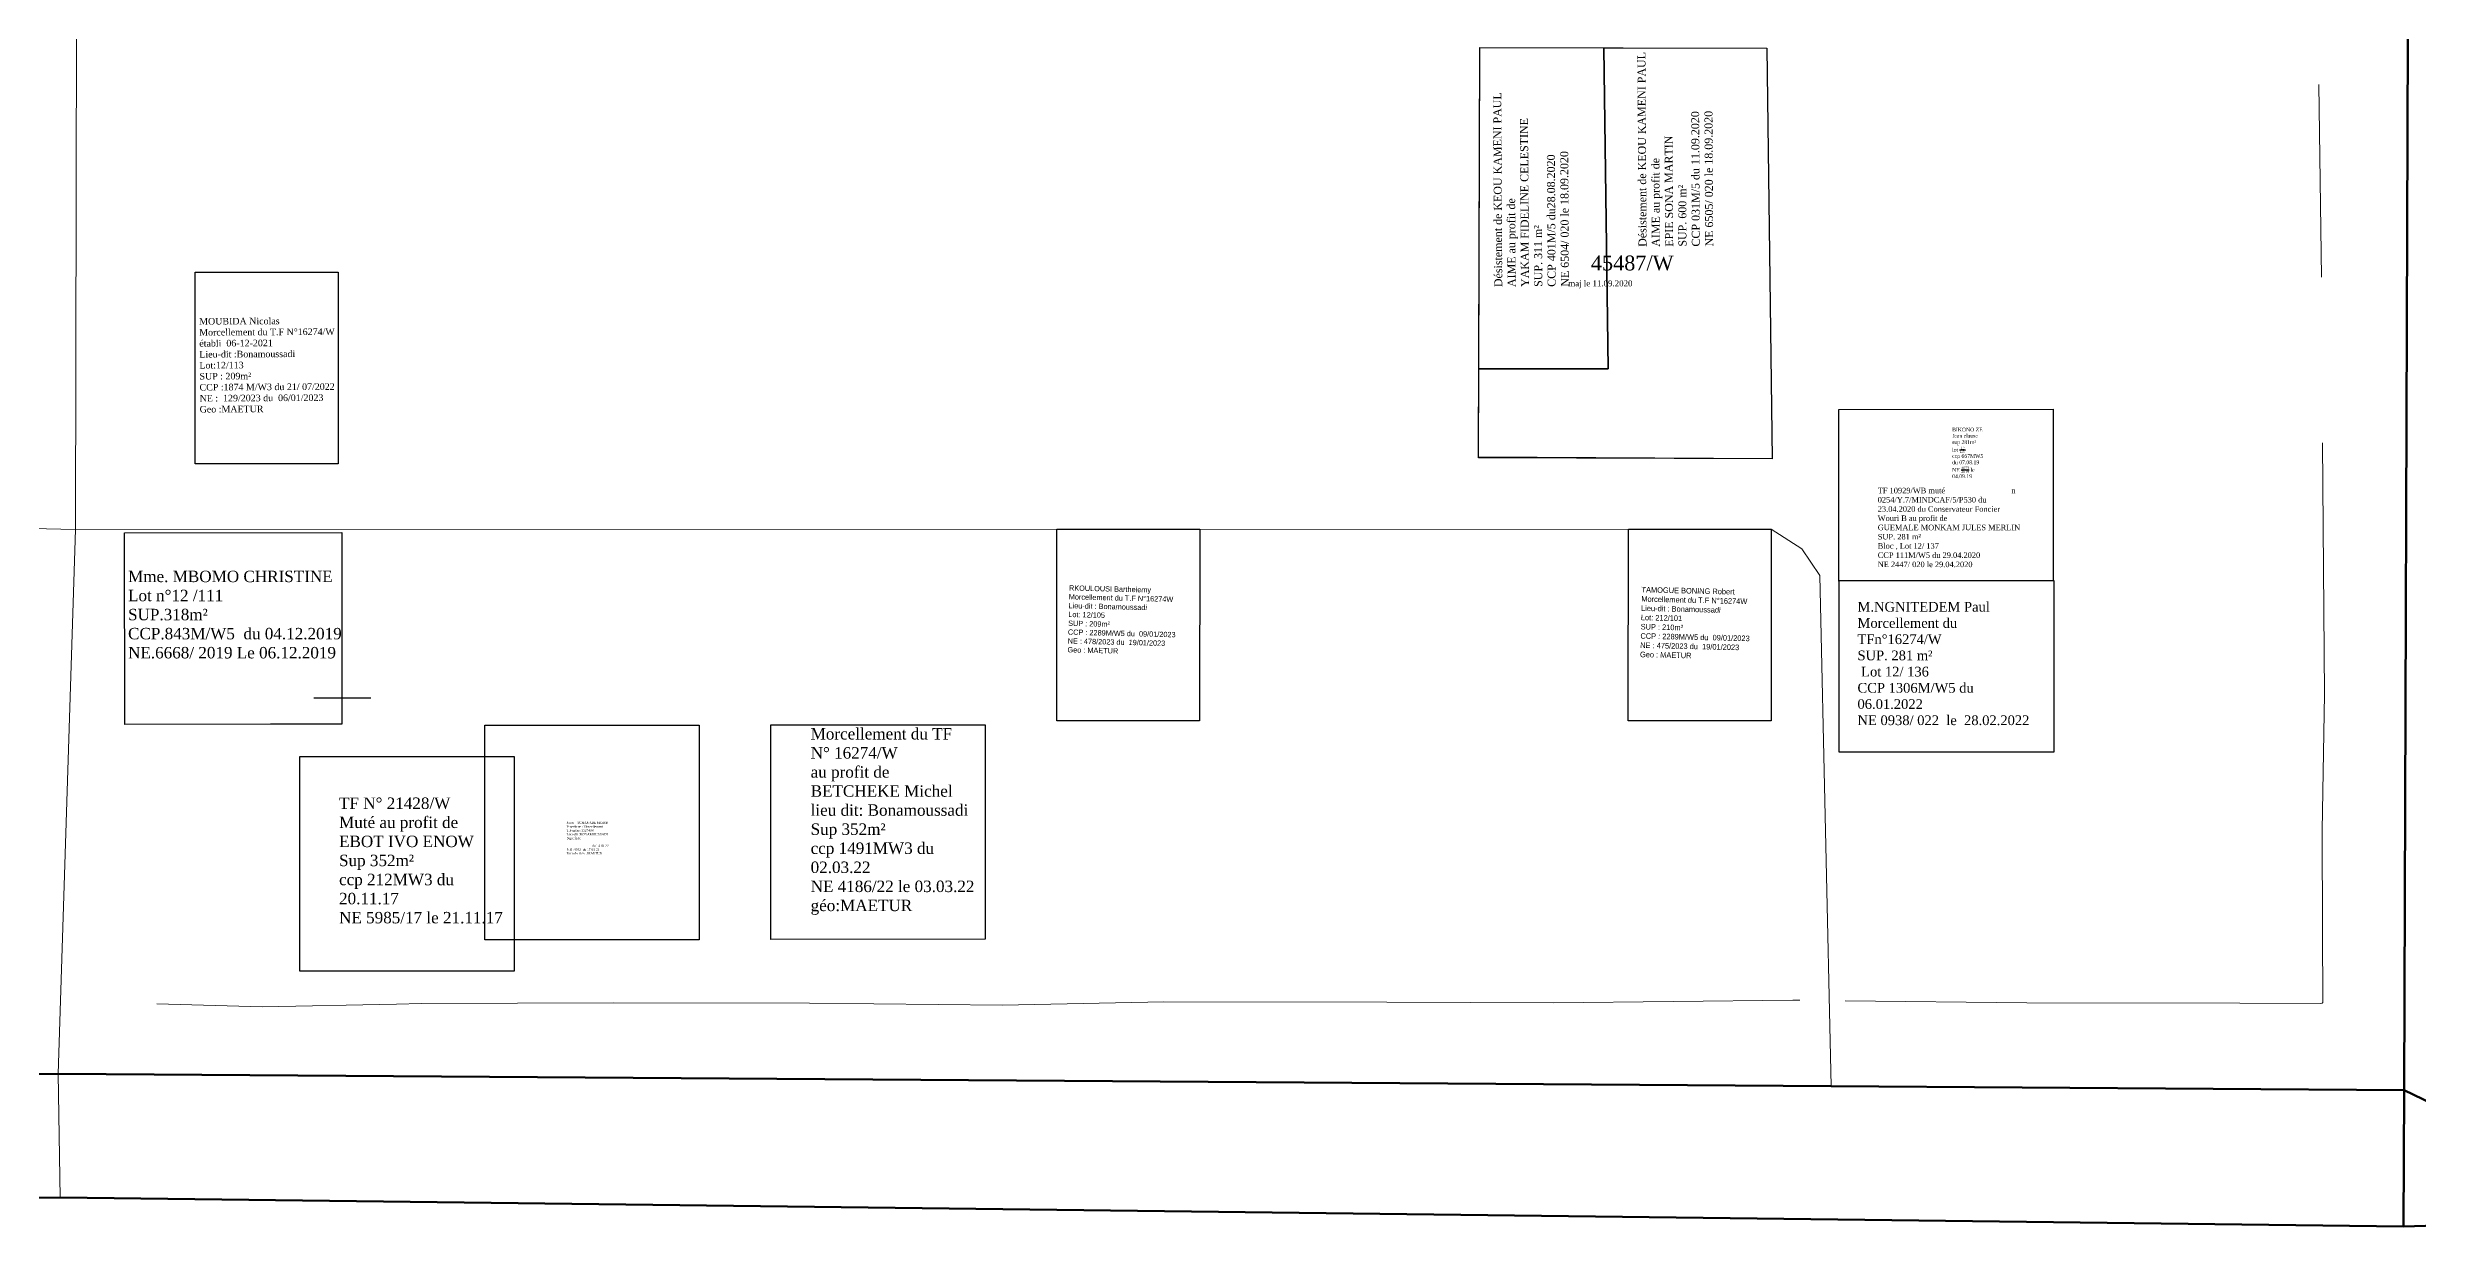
# Model space of a CAD drawing. Header units: millimetres. Extents: x 579832 to 917290, y 449831 to 1452191.
# Drawn here: x 582355.3 to 582562.7, y 451476.3 to 451579.4 of the extents above; entities that cross this region are included whole.
import ezdxf

# ---------------------------------------------------------------- set-up
doc = ezdxf.new("R2010")
doc.units = ezdxf.units.MM
doc.header["$LTSCALE"] = 10
for name, color, linetype, lineweight in [('drains_fossés', 120, 'Continuous', 20), ('MAJ APRES LE 13.01.2023', 222, 'Continuous', 30), ('Roads_main1', 10, 'Continuous', 100), ('Roads_others', 24, 'Continuous', 9)]:
    doc.layers.add(name, color=color, linetype=linetype, lineweight=lineweight)
for name, color, linetype in [('end maj 26 02 2021', 7, 'Continuous'), ('MAJ FER 2022', 7, 'Continuous'), ('MAJ JAN 2022', 1, 'Continuous')]:
    doc.layers.add(name, color=color, linetype=linetype)
doc.styles.add('Times 1.0', font='times.ttf', dxfattribs={"width": 0.99, "height": 1})

msp = doc.modelspace()

# ---------------------------------------------------------------- linework, layer by layer
at = {"color": 7, "flags": 128}
msp.add_lwpolyline([(582393.59, 451520.11), (582406.09, 451520.11), (582412.34, 451520.11), (582412.34, 451501.35), (582393.59, 451501.35)], close=True, dxfattribs=at)
msp.add_lwpolyline([(582393.59, 451520.11), (582406.09, 451520.11), (582412.34, 451520.11), (582412.34, 451501.35), (582393.59, 451501.35)], close=True, dxfattribs=at)
msp.add_lwpolyline([(582393.59, 451520.11), (582406.09, 451520.11), (582412.34, 451520.11), (582412.34, 451501.35), (582393.59, 451501.35)], close=True, dxfattribs=at)
msp.add_lwpolyline([(582393.59, 451520.11), (582406.09, 451520.11), (582412.34, 451520.11), (582412.34, 451501.35), (582393.59, 451501.35)], close=True, dxfattribs=at)
msp.add_lwpolyline([(582393.59, 451520.11), (582406.09, 451520.11), (582412.34, 451520.11), (582412.34, 451501.35), (582393.59, 451501.35)], close=True, dxfattribs=at)
msp.add_lwpolyline([(582393.59, 451520.11), (582406.09, 451520.11), (582412.34, 451520.11), (582412.34, 451501.35), (582393.59, 451501.35)], close=True, dxfattribs=at)
msp.add_lwpolyline([(582393.59, 451520.11), (582406.09, 451520.11), (582412.34, 451520.11), (582412.34, 451501.35), (582393.59, 451501.35)], close=True, dxfattribs=at)
msp.add_lwpolyline([(582393.59, 451520.11), (582406.09, 451520.11), (582412.34, 451520.11), (582412.34, 451501.35), (582393.59, 451501.35)], close=True, dxfattribs=at)
at = {"lineweight": -3, "flags": 128}
msp.add_lwpolyline([(582418.62, 451520.14), (582431.1, 451520.14)], dxfattribs=at)
msp.add_lwpolyline([(582418.62, 451520.14), (582431.1, 451520.14)], dxfattribs=at)
msp.add_lwpolyline([(582418.62, 451520.14), (582431.1, 451520.14)], dxfattribs=at)
msp.add_lwpolyline([(582418.62, 451520.14), (582431.1, 451520.14)], dxfattribs=at)
at = {"layer": 'drains_fossés'}
msp.add_line((582554.04, 451576.12), (582554.28, 451559.27), dxfattribs=at)
msp.add_line((582554.04, 451576.12), (582554.28, 451559.27), dxfattribs=at)
for points in [[(582554.35, 451544.8), (582554.54, 451522.82), (582554.32, 451510.91), (582554.35, 451502.17), (582554.38, 451495.87), (582554.34, 451495.8), (582554.21, 451495.76), (582547.13, 451495.79), (582528.5, 451495.84), (582512.6, 451496.01)], [(582554.35, 451544.8), (582554.54, 451522.82), (582554.32, 451510.91), (582554.35, 451502.17), (582554.38, 451495.87), (582554.34, 451495.8), (582554.21, 451495.76), (582547.13, 451495.79), (582528.5, 451495.84), (582512.6, 451496.01)], [(582364.88, 451495.74), (582374.09, 451495.48), (582385.86, 451495.72), (582388.05, 451495.78), (582404.85, 451495.82), (582421.98, 451495.81), (582438.88, 451495.63), (582452.98, 451495.91), (582472.5, 451495.89), (582487.07, 451495.84), (582508.03, 451496.07), (582508.64, 451496.06)], [(582364.88, 451495.74), (582374.09, 451495.48), (582385.86, 451495.72), (582388.05, 451495.78), (582404.85, 451495.82), (582421.98, 451495.81), (582438.88, 451495.63), (582452.98, 451495.91), (582472.5, 451495.89), (582487.07, 451495.84), (582508.03, 451496.07), (582508.64, 451496.06)]]:
    msp.add_lwpolyline(points, dxfattribs=at)
at = {"layer": 'end maj 26 02 2021', "color": 3, "lineweight": -3, "flags": 128}
for points in [[(582480.65, 451579.34), (582505.76, 451579.3), (582506.22, 451543.39), (582480.52, 451543.48)], [(582480.65, 451579.34), (582505.76, 451579.3), (582506.22, 451543.39), (582480.52, 451543.48)], [(582480.65, 451579.34), (582505.76, 451579.3), (582506.22, 451543.39), (582480.52, 451543.48)], [(582480.65, 451579.34), (582505.76, 451579.3), (582506.22, 451543.39), (582480.52, 451543.48)], [(582512.04, 451547.69), (582530.79, 451547.73), (582530.81, 451532.73), (582512.06, 451532.69)], [(582512.04, 451547.69), (582530.79, 451547.73), (582530.81, 451532.73), (582512.06, 451532.69)], [(582512.04, 451547.69), (582530.79, 451547.73), (582530.81, 451532.73), (582512.06, 451532.69)], [(582512.04, 451547.69), (582530.79, 451547.73), (582530.81, 451532.73), (582512.06, 451532.69)]]:
    msp.add_lwpolyline(points, close=True, dxfattribs=at)
at = {"layer": 'end maj 26 02 2021', "color": 150, "lineweight": -3, "flags": 128}
for points in [[(582491.5, 451579.32), (582505.76, 451579.3), (582506.22, 451543.39), (582480.52, 451543.53), (582480.55, 451551.26), (582491.87, 451551.26)], [(582491.5, 451579.32), (582505.76, 451579.3), (582506.22, 451543.39), (582480.52, 451543.53), (582480.55, 451551.26), (582491.87, 451551.26)], [(582491.5, 451579.32), (582505.76, 451579.3), (582506.22, 451543.39), (582480.52, 451543.53), (582480.55, 451551.26), (582491.87, 451551.26)], [(582491.5, 451579.32), (582505.76, 451579.3), (582506.22, 451543.39), (582480.52, 451543.53), (582480.55, 451551.26), (582491.87, 451551.26)], [(582512.04, 451547.69), (582530.79, 451547.73), (582530.81, 451532.73), (582512.06, 451532.69)], [(582512.04, 451547.69), (582530.79, 451547.73), (582530.81, 451532.73), (582512.06, 451532.69)], [(582512.04, 451547.69), (582530.79, 451547.73), (582530.81, 451532.73), (582512.06, 451532.69)], [(582512.04, 451547.69), (582530.79, 451547.73), (582530.81, 451532.73), (582512.06, 451532.69)], [(582362.06, 451536.92), (582381.06, 451536.95), (582381.08, 451520.2), (582374.84, 451520.19), (582362.09, 451520.17)], [(582362.06, 451536.92), (582381.06, 451536.95), (582381.08, 451520.2), (582374.84, 451520.19), (582362.09, 451520.17)], [(582362.06, 451536.92), (582381.06, 451536.95), (582381.08, 451520.2), (582374.84, 451520.19), (582362.09, 451520.17)], [(582362.06, 451536.92), (582381.06, 451536.95), (582381.08, 451520.2), (582374.84, 451520.19), (582362.09, 451520.17)]]:
    msp.add_lwpolyline(points, close=True, dxfattribs=at)
at = {"layer": 'end maj 26 02 2021', "color": 6, "lineweight": -3, "flags": 128}
msp.add_lwpolyline([(582480.65, 451579.34), (582491.49, 451579.32), (582491.87, 451551.26), (582480.55, 451551.26)], close=True, dxfattribs=at)
msp.add_lwpolyline([(582480.65, 451579.34), (582491.49, 451579.32), (582491.87, 451551.26), (582480.55, 451551.26)], close=True, dxfattribs=at)
msp.add_lwpolyline([(582480.65, 451579.34), (582491.49, 451579.32), (582491.87, 451551.26), (582480.55, 451551.26)], close=True, dxfattribs=at)
msp.add_lwpolyline([(582480.65, 451579.34), (582491.49, 451579.32), (582491.87, 451551.26), (582480.55, 451551.26)], close=True, dxfattribs=at)
at = {"layer": 'end maj 26 02 2021', "flags": 128}
msp.add_lwpolyline([(582378.61, 451522.49), (582383.61, 451522.49)], dxfattribs=at)
msp.add_lwpolyline([(582378.61, 451522.49), (582383.61, 451522.49)], dxfattribs=at)
msp.add_lwpolyline([(582378.61, 451522.49), (582383.61, 451522.49)], dxfattribs=at)
msp.add_lwpolyline([(582378.61, 451522.49), (582383.61, 451522.49)], dxfattribs=at)
at = {"layer": 'end maj 26 02 2021', "color": 3, "flags": 128}
msp.add_lwpolyline([(582377.39, 451517.36), (582383.62, 451517.37), (582396.15, 451517.37), (582396.15, 451498.6), (582377.4, 451498.6)], close=True, dxfattribs=at)
msp.add_lwpolyline([(582377.39, 451517.36), (582383.62, 451517.37), (582396.15, 451517.37), (582396.15, 451498.6), (582377.4, 451498.6)], close=True, dxfattribs=at)
msp.add_lwpolyline([(582377.39, 451517.36), (582383.62, 451517.37), (582396.15, 451517.37), (582396.15, 451498.6), (582377.4, 451498.6)], close=True, dxfattribs=at)
msp.add_lwpolyline([(582377.39, 451517.36), (582383.62, 451517.37), (582396.15, 451517.37), (582396.15, 451498.6), (582377.4, 451498.6)], close=True, dxfattribs=at)
at = {"layer": 'MAJ APRES LE 13.01.2023', "flags": 128}
msp.add_lwpolyline([(582368.25, 451559.7), (582374.49, 451559.7)], dxfattribs=at)
msp.add_lwpolyline([(582368.25, 451559.7), (582374.49, 451559.7)], dxfattribs=at)
msp.add_lwpolyline([(582368.25, 451559.7), (582374.49, 451559.7), (582380.75, 451559.7), (582380.75, 451542.96), (582368.25, 451542.96)], close=True, dxfattribs=at)
msp.add_lwpolyline([(582368.25, 451559.7), (582374.49, 451559.7), (582380.75, 451559.7), (582380.75, 451542.96), (582368.25, 451542.96)], close=True, dxfattribs=at)
at = {"layer": 'MAJ APRES LE 13.01.2023', "lineweight": 30, "flags": 128}
for points in [[(582443.63, 451537.24), (582456.13, 451537.24), (582456.12, 451520.49), (582449.86, 451520.49), (582443.62, 451520.49)], [(582443.63, 451537.24), (582456.13, 451537.24), (582456.12, 451520.49), (582449.86, 451520.49), (582443.62, 451520.49)], [(582493.63, 451537.24), (582506.13, 451537.24), (582506.13, 451520.49), (582493.62, 451520.49)], [(582493.63, 451537.24), (582506.13, 451537.24), (582506.13, 451520.49), (582493.62, 451520.49)]]:
    msp.add_lwpolyline(points, close=True, dxfattribs=at)
at = {"layer": 'MAJ JAN 2022', "lineweight": -3, "flags": 128}
msp.add_lwpolyline([(582512.09, 451532.74), (582530.85, 451532.74), (582530.85, 451517.74), (582524.6, 451517.74), (582512.09, 451517.74)], close=True, dxfattribs=at)
msp.add_lwpolyline([(582512.09, 451532.74), (582530.85, 451532.74), (582530.85, 451517.74), (582524.6, 451517.74), (582512.09, 451517.74)], close=True, dxfattribs=at)
msp.add_lwpolyline([(582512.09, 451532.74), (582530.85, 451532.74), (582530.85, 451517.74), (582524.6, 451517.74), (582512.09, 451517.74)], close=True, dxfattribs=at)
msp.add_lwpolyline([(582512.09, 451532.74), (582530.85, 451532.74), (582530.85, 451517.74), (582524.6, 451517.74), (582512.09, 451517.74)], close=True, dxfattribs=at)
at = {"layer": 'MAJ JAN 2022', "color": 6, "lineweight": -3, "ltscale": 0.0014, "flags": 128}
msp.add_lwpolyline([(582424.88, 451520.14), (582437.36, 451520.14), (582437.37, 451501.39), (582418.62, 451501.38), (582418.62, 451520.14)], close=True, dxfattribs=at)
msp.add_lwpolyline([(582424.88, 451520.14), (582437.36, 451520.14), (582437.37, 451501.39), (582418.62, 451501.38), (582418.62, 451520.14)], close=True, dxfattribs=at)
msp.add_lwpolyline([(582424.88, 451520.14), (582437.36, 451520.14), (582437.37, 451501.39), (582418.62, 451501.38), (582418.62, 451520.14)], close=True, dxfattribs=at)
msp.add_lwpolyline([(582424.88, 451520.14), (582437.36, 451520.14), (582437.37, 451501.39), (582418.62, 451501.38), (582418.62, 451520.14)], close=True, dxfattribs=at)
at = {"layer": 'Roads_main1'}
for p, q in [((582561.44, 451476.27), (582561.5, 451488.18)), ((582561.44, 451476.27), (582561.5, 451488.18)), ((582584.7, 451477.04), (582561.5, 451488.18)), ((582584.7, 451477.04), (582561.5, 451488.18)), ((582561.44, 451476.27), (582584.7, 451477.04)), ((582561.44, 451476.27), (582584.7, 451477.04))]:
    msp.add_line(p, q, dxfattribs=at)
for points in [[(582559.79, 452372.99), (582559.99, 452320.07), (582560.3, 452209.69), (582561.19, 452089.11), (582561.38, 451882.17), (582561.15, 451859.99), (582560.65, 451839.96), (582559.73, 451787.49), (582560.24, 451737.41), (582561.83, 451580.27), (582561.5, 451488.18)], [(582559.79, 452372.99), (582559.99, 452320.07), (582560.3, 452209.69), (582561.19, 452089.11), (582561.38, 451882.17), (582561.15, 451859.99), (582560.65, 451839.96), (582559.73, 451787.49), (582560.24, 451737.41), (582561.83, 451580.27), (582561.5, 451488.18)], [(582561.5, 451488.18), (582511.39, 451488.54), (582356.26, 451489.63), (582276.7, 451489.02), (582269.19, 451488.64), (582263.08, 451487.67), (582254.15, 451485.15)], [(582561.5, 451488.18), (582511.39, 451488.54), (582356.26, 451489.63), (582276.7, 451489.02), (582269.19, 451488.64), (582263.08, 451487.67), (582254.15, 451485.15)], [(582254.71, 451477.79), (582356.44, 451478.81), (582561.44, 451476.27)], [(582254.71, 451477.79), (582356.44, 451478.81), (582561.44, 451476.27)]]:
    msp.add_lwpolyline(points, dxfattribs=at)
at = {"layer": 'Roads_others'}
msp.add_line((582356.44, 451478.81), (582356.26, 451489.63), dxfattribs=at)
msp.add_line((582356.44, 451478.81), (582356.26, 451489.63), dxfattribs=at)
for points in [[(582356.78, 451692.31), (582357.86, 451581.42), (582357.76, 451537.22), (582356.26, 451489.63)], [(582356.78, 451692.31), (582357.86, 451581.42), (582357.76, 451537.22), (582356.26, 451489.63)], [(582254.82, 451538.98), (582309.4, 451538.32), (582357.76, 451537.22)], [(582254.82, 451538.98), (582309.4, 451538.32), (582357.76, 451537.22)], [(582511.39, 451488.54), (582510.38, 451533.19), (582508.81, 451535.52), (582506.13, 451537.24), (582357.76, 451537.22)], [(582511.39, 451488.54), (582510.38, 451533.19), (582508.81, 451535.52), (582506.13, 451537.24), (582357.76, 451537.22)]]:
    msp.add_lwpolyline(points, dxfattribs=at)

# ---------------------------------------------------------------- texts
at = {"color": 7, "insert": (582400.74, 451511.67), "char_height": 0.2, "width": 19.4299, "attachment_point": 1}
msp.add_mtext('\\A1;{\\fTimes New Roman|b0|i0|c0|p18;Nom    TCHANABE MOISE\\PProcédure : Morcellement\\PT.F mère :16274/W\\PLieu-dit :BONAMOUSSADI\\PSuperficie 352  m²\\PBloc et lot : 12/095 \\PCCP : 1532 M/W du 14 03 22\\PN.E :4912  du 17 03 22\\PNom du Géo : MAETUR}', dxfattribs=at)
msp.add_mtext('\\A1;{\\fTimes New Roman|b0|i0|c0|p18;Nom    TCHANABE MOISE\\PProcédure : Morcellement\\PT.F mère :16274/W\\PLieu-dit :BONAMOUSSADI\\PSuperficie 352  m²\\PBloc et lot : 12/095 \\PCCP : 1532 M/W du 14 03 22\\PN.E :4912  du 17 03 22\\PNom du Géo : MAETUR}', dxfattribs=at)
msp.add_mtext('\\A1;{\\fTimes New Roman|b0|i0|c0|p18;Nom    TCHANABE MOISE\\PProcédure : Morcellement\\PT.F mère :16274/W\\PLieu-dit :BONAMOUSSADI\\PSuperficie 352  m²\\PBloc et lot : 12/095 \\PCCP : 1532 M/W du 14 03 22\\PN.E :4912  du 17 03 22\\PNom du Géo : MAETUR}', dxfattribs=at)
msp.add_mtext('\\A1;{\\fTimes New Roman|b0|i0|c0|p18;Nom    TCHANABE MOISE\\PProcédure : Morcellement\\PT.F mère :16274/W\\PLieu-dit :BONAMOUSSADI\\PSuperficie 352  m²\\PBloc et lot : 12/095 \\PCCP : 1532 M/W du 14 03 22\\PN.E :4912  du 17 03 22\\PNom du Géo : MAETUR}', dxfattribs=at)
msp.add_mtext('\\A1;{\\fTimes New Roman|b0|i0|c0|p18;Nom    TCHANABE MOISE\\PProcédure : Morcellement\\PT.F mère :16274/W\\PLieu-dit :BONAMOUSSADI\\PSuperficie 352  m²\\PBloc et lot : 12/095 \\PCCP : 1532 M/W du 14 03 22\\PN.E :4912  du 17 03 22\\PNom du Géo : MAETUR}', dxfattribs=at)
msp.add_mtext('\\A1;{\\fTimes New Roman|b0|i0|c0|p18;Nom    TCHANABE MOISE\\PProcédure : Morcellement\\PT.F mère :16274/W\\PLieu-dit :BONAMOUSSADI\\PSuperficie 352  m²\\PBloc et lot : 12/095 \\PCCP : 1532 M/W du 14 03 22\\PN.E :4912  du 17 03 22\\PNom du Géo : MAETUR}', dxfattribs=at)
msp.add_mtext('\\A1;{\\fTimes New Roman|b0|i0|c0|p18;Nom    TCHANABE MOISE\\PProcédure : Morcellement\\PT.F mère :16274/W\\PLieu-dit :BONAMOUSSADI\\PSuperficie 352  m²\\PBloc et lot : 12/095 \\PCCP : 1532 M/W du 14 03 22\\PN.E :4912  du 17 03 22\\PNom du Géo : MAETUR}', dxfattribs=at)
msp.add_mtext('\\A1;{\\fTimes New Roman|b0|i0|c0|p18;Nom    TCHANABE MOISE\\PProcédure : Morcellement\\PT.F mère :16274/W\\PLieu-dit :BONAMOUSSADI\\PSuperficie 352  m²\\PBloc et lot : 12/095 \\PCCP : 1532 M/W du 14 03 22\\PN.E :4912  du 17 03 22\\PNom du Géo : MAETUR}', dxfattribs=at)
at = {"layer": 'end maj 26 02 2021', "color": 150, "linetype": 'ByBlock', "lineweight": -3, "ltscale": 0.0014, "char_height": 0.7, "width": 31.5346, "attachment_point": 1, "rotation": 90.3165, "style": 'Times 1.0'}
for s, insert in [('{\\fTimes New Roman|b0|i0|c238|p18;\\C1;Désistement de KEOU KAMENI PAUL\\PAIME au profit de\\P\\fTimes New Roman|b0|i0|c0|p18;\\C256;EPIE SONA MARTIN\\fTimes New Roman|b0|i0|c238|p18;\\PSUP. \\fTimes New Roman|b0|i0|c0|p18;600\\fTimes New Roman|b0|i0|c238|p18; m²\\PCCP \\fTimes New Roman|b0|i0|c0|p18;031\\fTimes New Roman|b0|i0|c238|p18;M/5 du\\fTimes New Roman|b0|i0|c0|p18; 11\\fTimes New Roman|b0|i0|c238|p18;.0\\fTimes New Roman|b0|i0|c0|p18;9\\fTimes New Roman|b0|i0|c238|p18;.2020\\PNE 650\\fTimes New Roman|b0|i0|c0|p18;5\\fTimes New Roman|b0|i0|c238|p18;/ 020 le 18.09.2020}', (582494.52, 451561.92)), ('{\\fTimes New Roman|b0|i0|c238|p18;\\C1;Désistement de KEOU KAMENI PAUL\\PAIME au profit de\\P\\fTimes New Roman|b0|i0|c0|p18;\\C256;EPIE SONA MARTIN\\fTimes New Roman|b0|i0|c238|p18;\\PSUP. \\fTimes New Roman|b0|i0|c0|p18;600\\fTimes New Roman|b0|i0|c238|p18; m²\\PCCP \\fTimes New Roman|b0|i0|c0|p18;031\\fTimes New Roman|b0|i0|c238|p18;M/5 du\\fTimes New Roman|b0|i0|c0|p18; 11\\fTimes New Roman|b0|i0|c238|p18;.0\\fTimes New Roman|b0|i0|c0|p18;9\\fTimes New Roman|b0|i0|c238|p18;.2020\\PNE 650\\fTimes New Roman|b0|i0|c0|p18;5\\fTimes New Roman|b0|i0|c238|p18;/ 020 le 18.09.2020}', (582494.52, 451561.92)), ('{\\fTimes New Roman|b0|i0|c238|p18;\\C1;Désistement de KEOU KAMENI PAUL\\PAIME au profit de\\P\\fTimes New Roman|b0|i0|c0|p18;\\C256;EPIE SONA MARTIN\\fTimes New Roman|b0|i0|c238|p18;\\PSUP. \\fTimes New Roman|b0|i0|c0|p18;600\\fTimes New Roman|b0|i0|c238|p18; m²\\PCCP \\fTimes New Roman|b0|i0|c0|p18;031\\fTimes New Roman|b0|i0|c238|p18;M/5 du\\fTimes New Roman|b0|i0|c0|p18; 11\\fTimes New Roman|b0|i0|c238|p18;.0\\fTimes New Roman|b0|i0|c0|p18;9\\fTimes New Roman|b0|i0|c238|p18;.2020\\PNE 650\\fTimes New Roman|b0|i0|c0|p18;5\\fTimes New Roman|b0|i0|c238|p18;/ 020 le 18.09.2020}', (582494.52, 451561.92)), ('{\\fTimes New Roman|b0|i0|c238|p18;\\C1;Désistement de KEOU KAMENI PAUL\\PAIME au profit de\\P\\fTimes New Roman|b0|i0|c0|p18;\\C256;EPIE SONA MARTIN\\fTimes New Roman|b0|i0|c238|p18;\\PSUP. \\fTimes New Roman|b0|i0|c0|p18;600\\fTimes New Roman|b0|i0|c238|p18; m²\\PCCP \\fTimes New Roman|b0|i0|c0|p18;031\\fTimes New Roman|b0|i0|c238|p18;M/5 du\\fTimes New Roman|b0|i0|c0|p18; 11\\fTimes New Roman|b0|i0|c238|p18;.0\\fTimes New Roman|b0|i0|c0|p18;9\\fTimes New Roman|b0|i0|c238|p18;.2020\\PNE 650\\fTimes New Roman|b0|i0|c0|p18;5\\fTimes New Roman|b0|i0|c238|p18;/ 020 le 18.09.2020}', (582494.52, 451561.92)), ('{\\C1;Désistement de KEOU KAMENI PAUL\\PAIME au profit de\\P\\C256;YAKAM FIDELINE CELESTINE\\PSUP. 311 m²\\PCCP 401M/5 du28.08.2020\\PNE 6504/ 020 le 18.09.2020}', (582481.9, 451558.4)), ('{\\C1;Désistement de KEOU KAMENI PAUL\\PAIME au profit de\\P\\C256;YAKAM FIDELINE CELESTINE\\PSUP. 311 m²\\PCCP 401M/5 du28.08.2020\\PNE 6504/ 020 le 18.09.2020}', (582481.9, 451558.4)), ('{\\C1;Désistement de KEOU KAMENI PAUL\\PAIME au profit de\\P\\C256;YAKAM FIDELINE CELESTINE\\PSUP. 311 m²\\PCCP 401M/5 du28.08.2020\\PNE 6504/ 020 le 18.09.2020}', (582481.9, 451558.4)), ('{\\C1;Désistement de KEOU KAMENI PAUL\\PAIME au profit de\\P\\C256;YAKAM FIDELINE CELESTINE\\PSUP. 311 m²\\PCCP 401M/5 du28.08.2020\\PNE 6504/ 020 le 18.09.2020}', (582481.9, 451558.4))]:
    msp.add_mtext(s, dxfattribs=dict(at, insert=insert))
at = {"layer": 'end maj 26 02 2021', "color": 150, "linetype": 'ByBlock', "lineweight": -3, "ltscale": 0.0014, "attachment_point": 1, "style": 'Times 1.0'}
for s, insert, char_height, width in [('{\\C1;TF 45487/W \\P\\H0.4x;    maj le 11.09.2020}', (582487.6, 451561.16), 1.3, 32.5655), ('{\\C1;TF 45487/W \\P\\H0.4x;    maj le 11.09.2020}', (582487.6, 451561.16), 1.3, 32.5655), ('{\\C1;TF 45487/W \\P\\H0.4x;    maj le 11.09.2020}', (582487.6, 451561.16), 1.3, 32.5655), ('{\\C1;TF 45487/W \\P\\H0.4x;    maj le 11.09.2020}', (582487.6, 451561.16), 1.3, 32.5655), ('\\A1;BIKONO ZE Jean clause\\Psup 281m²\\Plot {\\H0.7x;\\S12/137;}\\Pccp 667MW5 du 07.08.19\\PNE {\\H0.7x;\\S4073/2019;} le 04.09.19', (582521.96, 451546.11), 0.3296, 3.1286), ('\\A1;BIKONO ZE Jean clause\\Psup 281m²\\Plot {\\H0.7x;\\S12/137;}\\Pccp 667MW5 du 07.08.19\\PNE {\\H0.7x;\\S4073/2019;} le 04.09.19', (582521.96, 451546.11), 0.3296, 3.1286), ('\\A1;BIKONO ZE Jean clause\\Psup 281m²\\Plot {\\H0.7x;\\S12/137;}\\Pccp 667MW5 du 07.08.19\\PNE {\\H0.7x;\\S4073/2019;} le 04.09.19', (582521.96, 451546.11), 0.3296, 3.1286), ('\\A1;BIKONO ZE Jean clause\\Psup 281m²\\Plot {\\H0.7x;\\S12/137;}\\Pccp 667MW5 du 07.08.19\\PNE {\\H0.7x;\\S4073/2019;} le 04.09.19', (582521.96, 451546.11), 0.3296, 3.1286), ('{\\C1;TF 10929/WB muté suivant réquisition n\\P0254/Y.7/MINDCAF/5/P530 du 23.04.2020 du Conservateur Foncier Wouri B au profit de\\C256;\\PGUEMALE MONKAM JULES MERLIN\\PSUP. 281 m²\\PBloc , Lot 12/ 137\\PCCP 111M/W5 du 29.04.2020\\PNE 2447/ 020 le 29.04.2020}', (582515.45, 451540.86), 0.4841, 11.7067), ('{\\C1;TF 10929/WB muté suivant réquisition n\\P0254/Y.7/MINDCAF/5/P530 du 23.04.2020 du Conservateur Foncier Wouri B au profit de\\C256;\\PGUEMALE MONKAM JULES MERLIN\\PSUP. 281 m²\\PBloc , Lot 12/ 137\\PCCP 111M/W5 du 29.04.2020\\PNE 2447/ 020 le 29.04.2020}', (582515.45, 451540.86), 0.4841, 11.7067), ('{\\C1;TF 10929/WB muté suivant réquisition n\\P0254/Y.7/MINDCAF/5/P530 du 23.04.2020 du Conservateur Foncier Wouri B au profit de\\C256;\\PGUEMALE MONKAM JULES MERLIN\\PSUP. 281 m²\\PBloc , Lot 12/ 137\\PCCP 111M/W5 du 29.04.2020\\PNE 2447/ 020 le 29.04.2020}', (582515.45, 451540.86), 0.4841, 11.7067), ('{\\C1;TF 10929/WB muté suivant réquisition n\\P0254/Y.7/MINDCAF/5/P530 du 23.04.2020 du Conservateur Foncier Wouri B au profit de\\C256;\\PGUEMALE MONKAM JULES MERLIN\\PSUP. 281 m²\\PBloc , Lot 12/ 137\\PCCP 111M/W5 du 29.04.2020\\PNE 2447/ 020 le 29.04.2020}', (582515.45, 451540.86), 0.4841, 11.7067), ('{\\C7;Mme. MBOMO CHRISTINE\\PLot n°12 /111\\PSUP.318m²\\PCCP.843M/W5  du 04.12.2019\\PNE.6668/ 2019 Le 06.12.2019}', (582362.37, 451533.61), 1, 20.6811), ('{\\C7;Mme. MBOMO CHRISTINE\\PLot n°12 /111\\PSUP.318m²\\PCCP.843M/W5  du 04.12.2019\\PNE.6668/ 2019 Le 06.12.2019}', (582362.37, 451533.61), 1, 20.6811), ('{\\C7;Mme. MBOMO CHRISTINE\\PLot n°12 /111\\PSUP.318m²\\PCCP.843M/W5  du 04.12.2019\\PNE.6668/ 2019 Le 06.12.2019}', (582362.37, 451533.61), 1, 20.6811), ('{\\C7;Mme. MBOMO CHRISTINE\\PLot n°12 /111\\PSUP.318m²\\PCCP.843M/W5  du 04.12.2019\\PNE.6668/ 2019 Le 06.12.2019}', (582362.37, 451533.61), 1, 20.6811)]:
    msp.add_mtext(s, dxfattribs=dict(at, insert=insert, char_height=char_height, width=width))
at = {"layer": 'end maj 26 02 2021', "color": 1, "linetype": 'ByBlock', "lineweight": -3, "ltscale": 0.0014, "char_height": 1, "width": 13.8911, "attachment_point": 1, "style": 'Times 1.0'}
for s, insert in [('{\\fTimes New Roman|b0|i0|c186|p18;Morcellement du TF N° 16274/W\\Pau profit de BETCHEKE Michel}\\Plieu dit: Bonamoussadi{\\fTimes New Roman|b0|i0|c186|p18;\\PSup 352m²\\Pccp 1491MW3 du 02.03.22\\PNE 4186/22 le 03.03.22\\Pgéo:MAETUR}', (582422.09, 451519.85)), ('{\\fTimes New Roman|b0|i0|c186|p18;Morcellement du TF N° 16274/W\\Pau profit de BETCHEKE Michel}\\Plieu dit: Bonamoussadi{\\fTimes New Roman|b0|i0|c186|p18;\\PSup 352m²\\Pccp 1491MW3 du 02.03.22\\PNE 4186/22 le 03.03.22\\Pgéo:MAETUR}', (582422.09, 451519.85)), ('{\\fTimes New Roman|b0|i0|c186|p18;Morcellement du TF N° 16274/W\\Pau profit de BETCHEKE Michel}\\Plieu dit: Bonamoussadi{\\fTimes New Roman|b0|i0|c186|p18;\\PSup 352m²\\Pccp 1491MW3 du 02.03.22\\PNE 4186/22 le 03.03.22\\Pgéo:MAETUR}', (582422.09, 451519.85)), ('{\\fTimes New Roman|b0|i0|c186|p18;Morcellement du TF N° 16274/W\\Pau profit de BETCHEKE Michel}\\Plieu dit: Bonamoussadi{\\fTimes New Roman|b0|i0|c186|p18;\\PSup 352m²\\Pccp 1491MW3 du 02.03.22\\PNE 4186/22 le 03.03.22\\Pgéo:MAETUR}', (582422.09, 451519.85)), ('TF N° 21428/W\\PMuté au profit de EBOT IVO ENOW\\PSup 352m²\\Pccp 212MW3 du 20.11.17\\PNE 5985/17 le 21.11.17', (582380.83, 451513.78)), ('TF N° 21428/W\\PMuté au profit de EBOT IVO ENOW\\PSup 352m²\\Pccp 212MW3 du 20.11.17\\PNE 5985/17 le 21.11.17', (582380.83, 451513.78)), ('TF N° 21428/W\\PMuté au profit de EBOT IVO ENOW\\PSup 352m²\\Pccp 212MW3 du 20.11.17\\PNE 5985/17 le 21.11.17', (582380.83, 451513.78)), ('TF N° 21428/W\\PMuté au profit de EBOT IVO ENOW\\PSup 352m²\\Pccp 212MW3 du 20.11.17\\PNE 5985/17 le 21.11.17', (582380.83, 451513.78))]:
    msp.add_mtext(s, dxfattribs=dict(at, insert=insert))
at = {"layer": 'MAJ APRES LE 13.01.2023', "color": 3, "insert": (582368.59, 451555.7), "char_height": 0.5763, "width": 43.0944, "attachment_point": 1, "rotation": 0.3014}
msp.add_mtext('{\\fTimes New Roman|b0|i0|c0|p18;MOUBIDA Nicolas\\P\\C1;Morcellement du T.F N°16274/W\\Pétabli  06-12-2021   \\P\\C256;Lieu-dit :Bonamoussadi\\PLot:12/113\\PSUP : 209m²\\PCCP :1874 M/W3 du 21/ 07/2022\\PNE :  129/2023 du  06/01/2023\\P\\C1;Geo :MAETUR}', dxfattribs=at)
msp.add_mtext('{\\fTimes New Roman|b0|i0|c0|p18;MOUBIDA Nicolas\\P\\C1;Morcellement du T.F N°16274/W\\Pétabli  06-12-2021   \\P\\C256;Lieu-dit :Bonamoussadi\\PLot:12/113\\PSUP : 209m²\\PCCP :1874 M/W3 du 21/ 07/2022\\PNE :  129/2023 du  06/01/2023\\P\\C1;Geo :MAETUR}', dxfattribs=at)
at = {"layer": 'MAJ APRES LE 13.01.2023', "lineweight": 30, "attachment_point": 1}
for s, insert, char_height, width, rotation in [('RKOULOUSI Barthelemy\\PMorcellement du T.F N°16274W     \\PLieu-dit : Bonamoussadi\\PLot: 12/105\\PSUP : 209m²\\PCCP : 2289M/W5 du  09/01/2023\\PNE : 478/2023 du  19/01/2023\\PGeo : MAETUR', (582444.7, 451532.34), 0.4633, 10.5163, 358.5876), ('RKOULOUSI Barthelemy\\PMorcellement du T.F N°16274W     \\PLieu-dit : Bonamoussadi\\PLot: 12/105\\PSUP : 209m²\\PCCP : 2289M/W5 du  09/01/2023\\PNE : 478/2023 du  19/01/2023\\PGeo : MAETUR', (582444.7, 451532.34), 0.4633, 10.5163, 358.5876), ('TAMOGUE BONING Robert\\PMorcellement du T.F N°16274W     \\PLieu-dit : Bonamoussadi\\PLot: 212/101\\PSUP : 210m²\\PCCP : 2289M/W5 du  09/01/2023\\PNE : 475/2023 du  19/01/2023\\PGeo : MAETUR', (582494.79, 451532.2), 0.4854, 11.0176, 358.6537), ('TAMOGUE BONING Robert\\PMorcellement du T.F N°16274W     \\PLieu-dit : Bonamoussadi\\PLot: 212/101\\PSUP : 210m²\\PCCP : 2289M/W5 du  09/01/2023\\PNE : 475/2023 du  19/01/2023\\PGeo : MAETUR', (582494.79, 451532.2), 0.4854, 11.0176, 358.6537)]:
    msp.add_mtext(s, dxfattribs=dict(at, insert=insert, char_height=char_height, width=width, rotation=rotation))
at = {"layer": 'MAJ FER 2022', "color": 150, "linetype": 'ByBlock', "lineweight": -3, "ltscale": 0.0014, "insert": (582513.68, 451530.88), "char_height": 0.85, "width": 14.8707, "attachment_point": 1, "style": 'Times 1.0'}
msp.add_mtext('{\\C256;M.NGNITEDEM Paul \\P\\C1;Morcellement du TFn°16274/W \\C256;\\PSUP. 281 m²\\P Lot 12/ 136\\PCCP 1306M/W5 du  06.01.2022\\PNE 0938/ 022  le  28.02.2022}', dxfattribs=at)
msp.add_mtext('{\\C256;M.NGNITEDEM Paul \\P\\C1;Morcellement du TFn°16274/W \\C256;\\PSUP. 281 m²\\P Lot 12/ 136\\PCCP 1306M/W5 du  06.01.2022\\PNE 0938/ 022  le  28.02.2022}', dxfattribs=at)
msp.add_mtext('{\\C256;M.NGNITEDEM Paul \\P\\C1;Morcellement du TFn°16274/W \\C256;\\PSUP. 281 m²\\P Lot 12/ 136\\PCCP 1306M/W5 du  06.01.2022\\PNE 0938/ 022  le  28.02.2022}', dxfattribs=at)
msp.add_mtext('{\\C256;M.NGNITEDEM Paul \\P\\C1;Morcellement du TFn°16274/W \\C256;\\PSUP. 281 m²\\P Lot 12/ 136\\PCCP 1306M/W5 du  06.01.2022\\PNE 0938/ 022  le  28.02.2022}', dxfattribs=at)

doc.saveas('drawing.dxf')
